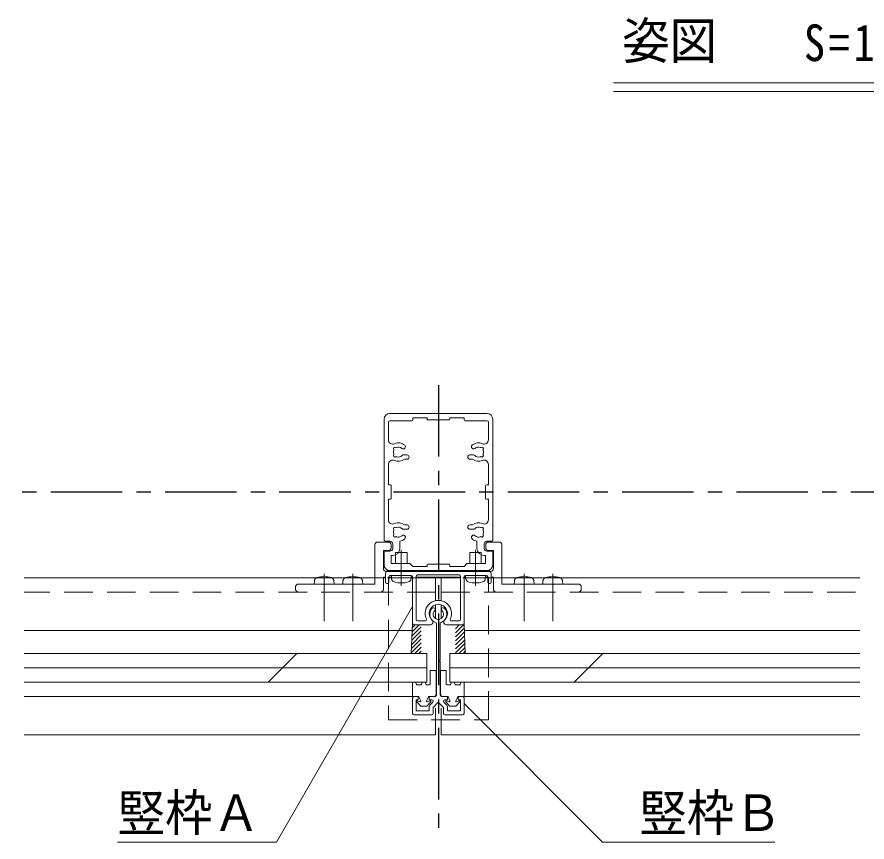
# Model space of a CAD drawing. Units: millimetres at full size, sheet at 1:5, with parts at other scales. Extents: x -1050 to 1050, y -742 to 742.
# Drawn here: x 100.5 to 398, y -217.8 to 71 of the extents above; entities that cross this region are included whole.
import ezdxf
from ezdxf.enums import TextEntityAlignment as Align

# ---------------------------------------------------------------- set-up
doc = ezdxf.new("R2010")
doc.units = ezdxf.units.MM
doc.header["$LTSCALE"] = 5
doc.linetypes.add('CHAIN1', pattern=[8, 5, -1, 1, -1])
doc.linetypes.add('DASHED2', pattern=[3, 2, -1])
doc.layers.add('0-0_通り芯', color=7, linetype='CHAIN1')
for name, color, linetype, lineweight in [('0-4_手摺部材', 92, 'Continuous', 20), ('0-7_ガラス', 6, 'Continuous', 20), ('0-8_その他', 11, 'Continuous', 20), ('0-9_文字', 3, 'Continuous', 20), ('0-A_支柱', 6, 'Continuous', 20)]:
    doc.layers.add(name, color=color, linetype=linetype, lineweight=lineweight)
doc.styles.add('ＭＳ ゴシック', font='')
doc.styles.get('ＭＳ ゴシック').set_extended_font_data('MS Gothic')

msp = doc.modelspace()

# ---------------------------------------------------------------- linework, layer by layer
at = {"layer": '0-0_通り芯'}
for p, q in [((248.02, -57.855), (248.02, -198.11)), ((248.02, -57.855), (248.02, -216.671)), ((977.332, -95.293), (-315, -95.293))]:
    msp.add_line(p, q, dxfattribs=at)
at = {"layer": '0-4_手摺部材'}
for p, q in [((244.52, -67.793), (251.52, -67.793)), ((226.77, -112.793), (230.47, -112.793)), ((269.27, -112.793), (265.57, -112.793)), ((225.77, -125.293), (225.77, -113.793)), ((230.47, -115.793), (228.77, -115.793)), ((228.77, -115.793), (228.77, -122.093)), ((231.47, -113.793), (231.47, -114.793)), ((264.57, -113.793), (264.57, -114.793)), ((265.57, -115.793), (267.27, -115.793)), ((267.27, -115.793), (267.27, -122.093)), ((270.27, -125.293), (270.27, -113.793)), ((233.02, -116.493), (237.02, -116.493)), ((233.02, -120.293), (233.02, -116.493)), ((237.02, -116.493), (237.02, -120.293)), ((259.02, -116.493), (263.02, -116.493)), ((259.02, -120.293), (259.02, -116.493)), ((263.02, -116.493), (263.02, -120.293)), ((229.479, -123.793), (229.479, -126.793)), ((229.77, -123.093), (266.27, -123.093)), ((232.279, -122.793), (230.479, -122.793)), ((231.179, -124.493), (238.479, -124.493)), ((238.52, -124.493), (231.52, -124.493)), ((232.279, -122.793), (232.279, -123.093)), ((232.279, -123.093), (234.779, -123.093)), ((234.979, -123.293), (234.779, -123.093)), ((234.979, -123.293), (235.179, -123.093)), ((235.179, -123.093), (237.679, -123.093)), ((237.679, -122.793), (239.679, -122.793)), ((237.679, -123.093), (237.679, -122.793)), ((239.679, -122.793), (239.679, -123.093)), ((239.679, -123.093), (256.279, -123.093)), ((240.179, -124.793), (240.179, -139.893)), ((240.679, -124.293), (255.279, -124.293)), ((255.779, -124.793), (255.779, -139.893)), ((256.279, -122.793), (256.279, -123.093)), ((258.279, -122.793), (256.279, -122.793)), ((264.779, -124.493), (257.479, -124.493)), ((264.52, -124.493), (257.52, -124.493)), ((258.279, -123.093), (258.279, -122.793)), ((260.779, -123.093), (258.279, -123.093)), ((260.979, -123.293), (260.779, -123.093)), ((260.979, -123.293), (261.179, -123.093)), ((263.679, -123.093), (261.179, -123.093)), ((263.679, -122.793), (263.679, -123.093)), ((263.679, -122.793), (265.479, -122.793)), ((266.479, -123.793), (266.479, -126.793)), ((229.52, -125.293), (103.02, -125.293)), ((228.77, -125.293), (228.77, -125.093)), ((228.77, -125.093), (229.52, -125.093)), ((229.979, -127.293), (230.179, -127.293)), ((230.679, -126.793), (230.679, -124.993)), ((230.72, -125.093), (231.573, -125.093)), ((231.59, -125.293), (230.72, -125.293)), ((239.02, -125.293), (238.45, -125.293)), ((238.468, -125.093), (239.02, -125.093)), ((238.979, -141.293), (238.979, -124.993)), ((240.22, -125.093), (255.82, -125.093)), ((255.82, -125.293), (240.22, -125.293)), ((240.22, -125.293), (247.02, -125.293)), ((247.02, -125.293), (247.02, -133.303)), ((249.02, -133.303), (249.02, -125.293)), ((249.02, -125.293), (255.82, -125.293)), ((256.979, -141.293), (256.979, -124.993)), ((257.02, -125.093), (257.573, -125.093)), ((257.59, -125.293), (257.02, -125.293)), ((265.32, -125.293), (264.45, -125.293)), ((264.468, -125.093), (265.32, -125.093)), ((265.279, -126.793), (265.279, -124.993)), ((265.979, -127.293), (265.779, -127.293)), ((266.52, -125.093), (267.27, -125.093)), ((266.52, -125.293), (395.52, -125.293)), ((267.27, -125.093), (267.27, -125.293)), ((247.02, -134.753), (247.02, -139.57)), ((249.02, -134.753), (249.02, -139.57)), ((239.479, -141.793), (245.109, -141.793)), ((243.332, -140.393), (240.679, -140.393)), ((247.379, -141.398), (247.379, -166.296)), ((248.579, -141.398), (248.579, -153.996)), ((256.479, -141.793), (250.85, -141.793)), ((252.627, -140.393), (255.279, -140.393)), ((238.953, -143.793), (103.02, -143.793)), ((257.006, -143.793), (395.52, -143.793)), ((248.279, -154.296), (248.579, -153.996)), ((248.279, -154.296), (248.579, -154.596)), ((248.579, -154.596), (248.579, -166.296)), ((238.979, -166.796), (103.02, -166.796)), ((238.979, -167.296), (238.979, -172.796)), ((239.479, -166.796), (240.479, -166.796)), ((240.179, -167.996), (240.979, -167.996)), ((240.979, -167.296), (240.979, -167.996)), ((244.779, -167.296), (244.779, -167.996)), ((244.779, -167.996), (245.692, -167.996)), ((245.189, -169.706), (246.046, -168.849)), ((245.279, -166.796), (246.879, -166.796)), ((246.179, -170.696), (247.979, -168.896)), ((249.779, -170.696), (247.979, -168.896)), ((250.679, -166.796), (249.079, -166.796)), ((250.769, -169.706), (249.913, -168.849)), ((251.179, -167.996), (250.266, -167.996)), ((251.179, -167.296), (251.179, -167.996)), ((254.979, -167.296), (254.979, -167.996)), ((255.779, -167.996), (254.979, -167.996)), ((256.479, -166.796), (255.479, -166.796)), ((256.979, -166.796), (395.52, -166.796)), ((256.979, -167.296), (256.979, -172.796)), ((244.779, -170.696), (244.779, -171.896)), ((246.179, -170.696), (246.179, -172.796)), ((247.02, -180.293), (247.02, -170.893)), ((249.02, -180.293), (249.02, -170.893)), ((249.779, -170.696), (249.779, -172.796)), ((251.179, -170.696), (251.179, -171.896)), ((239.479, -173.296), (245.679, -173.296)), ((256.479, -173.296), (250.279, -173.296)), ((247.02, -180.293), (103.02, -180.293)), ((395.52, -180.293), (249.02, -180.293))]:
    msp.add_line(p, q, dxfattribs=at)
at = {"layer": '0-4_手摺部材', "linetype": 'CHAIN1'}
for p, q in [((235.02, -115.493), (235.02, -128.093)), ((261.02, -115.493), (261.02, -128.093)), ((208.02, -123.893), (208.02, -140.493)), ((218.02, -123.893), (218.02, -140.493)), ((278.02, -123.893), (278.02, -140.493)), ((288.02, -123.893), (288.02, -140.493))]:
    msp.add_line(p, q, dxfattribs=at)
at = {"layer": '0-4_手摺部材', "linetype": 'DASHED2'}
for p, q in [((199.02, -127.493), (207.72, -127.493)), ((204.618, -126.374), (204.52, -127.493)), ((208.02, -127.793), (207.72, -127.493)), ((208.02, -127.793), (208.32, -127.493)), ((208.32, -127.493), (217.72, -127.493)), ((211.422, -126.374), (211.52, -127.493)), ((214.618, -126.374), (214.52, -127.493)), ((218.02, -127.793), (217.72, -127.493)), ((218.02, -127.793), (218.32, -127.493)), ((218.32, -127.493), (225.77, -127.493)), ((221.422, -126.374), (221.52, -127.493)), ((225.77, -127.493), (225.77, -125.293)), ((228.77, -129.293), (228.77, -125.293)), ((240.22, -125.293), (229.52, -125.293)), ((266.52, -125.293), (255.82, -125.293)), ((267.27, -125.293), (267.27, -129.293)), ((270.27, -127.493), (270.27, -125.293)), ((277.72, -127.493), (270.27, -127.493)), ((274.618, -126.374), (274.52, -127.493)), ((278.02, -127.793), (277.72, -127.493)), ((278.02, -127.793), (278.32, -127.493)), ((287.72, -127.493), (278.32, -127.493)), ((281.422, -126.374), (281.52, -127.493)), ((284.618, -126.374), (284.52, -127.493)), ((288.02, -127.793), (287.72, -127.493)), ((288.02, -127.793), (288.32, -127.493)), ((297.02, -127.493), (288.32, -127.493)), ((291.422, -126.374), (291.52, -127.493)), ((247.02, -130.293), (103.02, -130.293)), ((198.02, -129.293), (198.02, -128.493)), ((249.02, -130.293), (395.52, -130.293)), ((298.02, -129.293), (298.02, -128.493))]:
    msp.add_line(p, q, dxfattribs=at)
at = {"layer": '0-4_手摺部材'}
for points in [[(231.618, -125.612), (231.538, -124.693), (231.52, -124.493)], [(238.422, -125.612), (238.503, -124.693), (238.52, -124.493)], [(257.618, -125.612), (257.538, -124.693), (257.52, -124.493)], [(264.422, -125.612), (264.503, -124.693), (264.52, -124.493)], [(240.179, -167.996), (240.179, -171.896), (244.779, -171.896)], [(255.779, -167.996), (255.779, -171.896), (251.179, -171.896)]]:
    msp.add_lwpolyline(points, dxfattribs=at)
at = {"layer": '0-4_手摺部材', "linetype": 'DASHED2'}
msp.add_lwpolyline([(230.52, -125.043), (230.52, -175.043), (265.52, -175.043), (265.52, -125.043)], dxfattribs=at)
at = {"layer": '0-4_手摺部材'}
for centre, radius, start, end in [((226.77, -113.793), 1, 90, 180), ((230.47, -113.793), 1, 0, 90), ((265.57, -113.793), 1, 90, 180), ((269.27, -113.793), 1, 0, 90), ((230.47, -114.793), 1, 270, 360), ((265.57, -114.793), 1, 180, 270), ((208.02, -133.893), 9, 74.11915, 105.88085), ((218.02, -133.893), 9, 74.11915, 105.88085), ((229.77, -122.093), 1, 180, 270), ((230.479, -123.793), 1, 90, 180), ((231.179, -124.993), 0.5, 90, 180), ((238.479, -124.993), 0.5, 0, 90), ((240.679, -124.793), 0.5, 90, 180), ((255.279, -124.793), 0.5, 0, 90), ((257.479, -124.993), 0.5, 90, 180), ((264.779, -124.993), 0.5, 0, 90), ((265.479, -123.793), 1, 0, 90), ((266.27, -122.093), 1, 270, 360), ((278.02, -133.893), 9, 74.11915, 105.88085), ((288.02, -133.893), 9, 74.11915, 105.88085), ((205.913, -126.487), 1.3, 105.88085, 113.31036), ((210.127, -126.487), 1.3, 66.68964, 74.11915), ((215.913, -126.487), 1.3, 105.88085, 113.31036), ((220.127, -126.487), 1.3, 66.68964, 74.11915), ((229.979, -126.793), 0.5, 180, 270), ((230.179, -126.793), 0.5, 270, 360), ((232.913, -125.499), 1.3, 185, 254.11915), ((235.02, -118.093), 9, 254.11915, 285.88085), ((237.127, -125.499), 1.3, 285.88085, 355), ((258.913, -125.499), 1.3, 185, 254.11915), ((261.02, -118.093), 9, 254.11915, 285.88085), ((263.127, -125.499), 1.3, 285.88085, 355), ((265.779, -126.793), 0.5, 180, 270), ((265.979, -126.793), 0.5, 270, 360), ((275.913, -126.487), 1.3, 105.88085, 113.31036), ((280.127, -126.487), 1.3, 66.68964, 74.11915), ((285.913, -126.487), 1.3, 105.88085, 113.31036), ((290.127, -126.487), 1.3, 66.68964, 74.11915), ((247.979, -137.793), 4.6, 335.68426, 204.31574), ((247.979, -137.793), 3.2, 313.47607, 226.52393), ((247.979, -138.076), 3, 134.47751, 251.6823), ((246.298, -136.363), 0.6, 314.4775, 134.47751), ((247.979, -138.076), 1.8, 134.4775, 45.52249), ((247.979, -138.076), 3, 288.31769, 45.52249), ((249.661, -136.363), 0.6, 45.52249, 225.52249), ((243.332, -139.893), 0.5, 270, 24.31574), ((252.627, -139.893), 0.5, 155.68426, 270), ((239.479, -141.293), 0.5, 180, 270), ((240.679, -139.893), 0.5, 180, 270), ((245.109, -140.821), 0.972, 270, 46.52393), ((246.879, -141.398), 0.5, 0, 71.6823), ((249.079, -141.398), 0.5, 108.31769, 180), ((250.85, -140.821), 0.972, 133.47607, 270), ((255.279, -139.893), 0.5, 270, 360), ((256.479, -141.293), 0.5, 270, 360), ((246.879, -166.296), 0.5, 270, 360), ((249.079, -166.296), 0.5, 180, 270), ((239.479, -167.296), 0.5, 90, 180), ((240.479, -167.296), 0.5, 0, 90), ((245.279, -167.296), 0.5, 90, 180), ((245.692, -168.496), 0.5, 315, 90), ((250.266, -168.496), 0.5, 90, 225), ((250.679, -167.296), 0.5, 0, 90), ((255.479, -167.296), 0.5, 90, 180), ((256.479, -167.296), 0.5, 0, 90), ((246.179, -170.696), 1.4, 135, 180), ((249.779, -170.696), 1.4, 0, 45), ((239.479, -172.796), 0.5, 180, 270), ((245.679, -172.796), 0.5, 270, 360), ((250.279, -172.796), 0.5, 180, 270), ((256.479, -172.796), 0.5, 270, 360)]:
    msp.add_arc(centre, radius, start, end, dxfattribs=at)
at = {"layer": '0-4_手摺部材', "linetype": 'DASHED2'}
for centre, radius, start, end in [((199.02, -128.493), 1, 90, 180), ((205.913, -126.487), 1.3, 113.31036, 175), ((210.127, -126.487), 1.3, 5, 66.68964), ((215.913, -126.487), 1.3, 113.31036, 175), ((220.127, -126.487), 1.3, 5, 66.68964), ((275.913, -126.487), 1.3, 113.31036, 175), ((280.127, -126.487), 1.3, 5, 66.68964), ((285.913, -126.487), 1.3, 113.31036, 175), ((290.127, -126.487), 1.3, 5, 66.68964), ((297.02, -128.493), 1, 0, 90), ((199.02, -129.293), 1, 180, 270), ((227.77, -129.293), 1, 270, 360), ((268.27, -129.293), 1, 180, 270), ((297.02, -129.293), 1, 270, 360)]:
    msp.add_arc(centre, radius, start, end, dxfattribs=at)
at = {"layer": '0-7_ガラス'}
for p, q in [((243.979, -151.796), (103.02, -151.796)), ((188.436, -161.796), (198.436, -151.796)), ((243.979, -161.796), (243.979, -151.796)), ((251.979, -161.796), (251.979, -151.796)), ((251.979, -151.796), (395.52, -151.796)), ((305.523, -151.796), (295.523, -161.796)), ((243.979, -156.796), (103.02, -156.796)), ((395.52, -156.796), (251.979, -156.796)), ((243.979, -161.796), (103.02, -161.796)), ((395.52, -161.796), (251.979, -161.796))]:
    msp.add_line(p, q, dxfattribs=at)
at = {"layer": '0-8_その他'}
for p, q in [((238.979, -141.293), (238.523, -151.796)), ((238.79, -145.654), (241.979, -142.465)), ((238.854, -144.176), (241.237, -141.793)), ((238.918, -142.697), (239.823, -141.793)), ((253.979, -144.55), (256.99, -141.54)), ((253.979, -143.136), (255.323, -141.793)), ((256.979, -141.293), (257.436, -151.796)), ((238.661, -148.611), (241.979, -145.293)), ((238.726, -147.133), (241.979, -143.879)), ((253.979, -145.965), (257.049, -142.895)), ((253.979, -147.379), (257.108, -144.25)), ((253.979, -148.793), (257.167, -145.605)), ((238.533, -151.568), (241.979, -148.121)), ((238.597, -150.09), (241.979, -146.707)), ((253.979, -150.207), (257.226, -146.961)), ((253.979, -151.621), (257.285, -148.316)), ((239.719, -151.796), (241.979, -149.536)), ((241.134, -151.796), (241.979, -150.95)), ((255.219, -151.796), (257.344, -149.671)), ((256.634, -151.796), (257.403, -151.027)), ((247.179, -157.796), (245.179, -157.796)), ((245.179, -157.796), (245.179, -162.496)), ((247.179, -157.796), (247.179, -166.296)), ((248.779, -157.796), (250.779, -157.796)), ((248.779, -157.796), (248.779, -166.296)), ((250.779, -157.796), (250.779, -162.496)), ((238.979, -161.796), (238.979, -166.796)), ((239.979, -161.796), (238.979, -161.796)), ((240.304, -162.607), (239.979, -161.796)), ((241.776, -162.796), (240.583, -162.796)), ((242.379, -161.796), (242.055, -162.607)), ((243.379, -161.796), (242.379, -161.796)), ((243.704, -162.607), (243.379, -161.796)), ((244.879, -162.796), (243.983, -162.796)), ((251.079, -162.796), (251.976, -162.796)), ((252.255, -162.607), (252.579, -161.796)), ((252.579, -161.796), (253.579, -161.796)), ((253.579, -161.796), (253.904, -162.607)), ((254.183, -162.796), (255.376, -162.796)), ((255.655, -162.607), (255.979, -161.796)), ((255.979, -161.796), (256.979, -161.796)), ((256.979, -161.796), (256.979, -166.796)), ((241, -166.796), (238.979, -166.796)), ((241.82, -170.231), (240.433, -168.731)), ((240.635, -168.403), (241.624, -168.688)), ((241.183, -166.913), (241.862, -168.413)), ((244.576, -166.913), (243.897, -168.413)), ((243.939, -170.231), (245.326, -168.731)), ((245.124, -168.403), (244.135, -168.688)), ((246.679, -166.796), (244.758, -166.796)), ((249.279, -166.796), (251.2, -166.796)), ((252.02, -170.231), (250.633, -168.731)), ((250.835, -168.403), (251.824, -168.688)), ((251.383, -166.913), (252.062, -168.413)), ((254.776, -166.913), (254.097, -168.413)), ((254.139, -170.231), (255.526, -168.731)), ((255.324, -168.403), (254.335, -168.688)), ((254.958, -166.796), (256.979, -166.796)), ((241.967, -170.296), (243.792, -170.296)), ((253.992, -170.296), (252.167, -170.296))]:
    msp.add_line(p, q, dxfattribs=at)
for centre, radius, start, end in [((240.583, -162.496), 0.3, 201.80141, 270), ((241.776, -162.496), 0.3, 270, 338.19859), ((243.983, -162.496), 0.3, 201.80141, 270), ((244.879, -162.496), 0.3, 270, 360), ((251.079, -162.496), 0.3, 180, 270), ((251.976, -162.496), 0.3, 270, 338.19859), ((254.183, -162.496), 0.3, 201.80141, 270), ((255.376, -162.496), 0.3, 270, 338.19859), ((246.679, -166.296), 0.5, 270, 360), ((249.279, -166.296), 0.5, 180, 270), ((240.579, -168.596), 0.2, 73.96257, 222.76769), ((241, -166.996), 0.2, 24.35477, 90), ((241.679, -168.496), 0.2, 253.96257, 24.35477), ((244.079, -168.496), 0.2, 155.64523, 286.03743), ((244.758, -166.996), 0.2, 90, 155.64523), ((245.179, -168.596), 0.2, 317.23231, 106.03743), ((250.779, -168.596), 0.2, 73.96257, 222.76769), ((251.2, -166.996), 0.2, 24.35477, 90), ((251.879, -168.496), 0.2, 253.96257, 24.35477), ((254.279, -168.496), 0.2, 155.64523, 286.03743), ((254.958, -166.996), 0.2, 90, 155.64523), ((255.379, -168.596), 0.2, 317.23231, 106.03743), ((241.967, -170.096), 0.2, 222.76769, 270), ((243.792, -170.096), 0.2, 270, 317.23231), ((252.167, -170.096), 0.2, 222.76769, 270), ((253.992, -170.096), 0.2, 270, 317.23231)]:
    msp.add_arc(centre, radius, start, end, dxfattribs=at)
at = {"layer": '0-9_文字'}
for p, q in [((429.008, 48), (309.255, 48)), ((429.008, 45), (309.255, 45))]:
    msp.add_line(p, q, dxfattribs=at)
for points in [[(238.979, -135.294), (191.349, -217.793), (135.708, -217.793)], [(256.979, -169.316), (305.457, -217.793), (365.811, -217.793)]]:
    msp.add_lwpolyline(points, dxfattribs=at)
at = {"layer": '0-A_支柱'}
for p, q in [((265.02, -67.793), (231.02, -67.793)), ((229.02, -69.793), (229.02, -112.193)), ((230.52, -76.985), (230.52, -70.793)), ((238.72, -70.293), (231.02, -70.293)), ((244.02, -69.293), (244.02, -69.743)), ((244.32, -70.043), (251.72, -70.043)), ((252.02, -69.293), (252.02, -69.743)), ((252.02, -69.293), (257.02, -69.293)), ((257.02, -69.993), (257.02, -69.293)), ((257.32, -70.293), (265.02, -70.293)), ((265.52, -76.985), (265.52, -70.793)), ((267.02, -112.193), (267.02, -69.793)), ((235.697, -82.293), (237.02, -82.293)), ((260.343, -82.293), (259.02, -82.293)), ((230.52, -92.793), (230.52, -85.601)), ((236.097, -83.793), (237.02, -83.793)), ((259.943, -83.793), (259.02, -83.793)), ((265.52, -92.793), (265.52, -85.601)), ((230.52, -92.793), (231.22, -92.793)), ((231.52, -93.093), (231.52, -97.493)), ((264.52, -93.093), (264.52, -97.493)), ((265.52, -92.793), (264.82, -92.793)), ((230.52, -97.793), (231.22, -97.793)), ((230.52, -104.985), (230.52, -97.793)), ((265.52, -97.793), (264.82, -97.793)), ((265.52, -104.985), (265.52, -97.793)), ((236.097, -106.793), (237.02, -106.793)), ((259.943, -106.793), (259.02, -106.793)), ((235.697, -108.293), (237.02, -108.293)), ((260.343, -108.293), (259.02, -108.293)), ((231.02, -112.493), (229.32, -112.493)), ((234.52, -114.993), (234.52, -112.504)), ((261.52, -114.993), (261.52, -112.504)), ((265.02, -112.493), (266.72, -112.493)), ((229.32, -115.993), (231.02, -115.993)), ((232.02, -114.993), (232.02, -113.493)), ((264.02, -114.993), (264.02, -113.493)), ((266.72, -115.993), (265.02, -115.993)), ((229.02, -116.293), (229.02, -120.793)), ((231.52, -117.493), (232.02, -117.493)), ((231.52, -120.293), (231.52, -117.493)), ((264.52, -117.493), (264.02, -117.493)), ((264.52, -120.293), (264.52, -117.493)), ((267.02, -120.793), (267.02, -116.293)), ((231.52, -120.293), (238.02, -120.293)), ((239.02, -121.293), (238.02, -120.293)), ((239.02, -121.293), (244.02, -121.293)), ((244.02, -121.293), (244.02, -120.843)), ((244.32, -120.543), (251.72, -120.543)), ((252.02, -121.293), (252.02, -120.843)), ((252.02, -121.293), (257.02, -121.293)), ((257.02, -121.293), (258.02, -120.293)), ((264.52, -120.293), (258.02, -120.293)), ((231.02, -122.793), (265.02, -122.793))]:
    msp.add_line(p, q, dxfattribs=at)
msp.add_lwpolyline([(239.02, -69.993), (239.02, -69.293), (244.02, -69.293)], dxfattribs=at)
for centre, radius, start, end in [((231.02, -69.793), 2, 90, 180), ((265.02, -69.793), 2, 0, 90), ((231.02, -70.793), 0.5, 90, 180), ((238.72, -69.993), 0.3, 270, 360), ((244.32, -69.743), 0.3, 180, 270), ((251.72, -69.743), 0.3, 270, 360), ((257.32, -69.993), 0.3, 180, 270), ((265.02, -70.793), 0.5, 0, 90), ((232.02, -76.985), 1.5, 180, 294.90106), ((264.02, -76.985), 1.5, 245.09894, 360), ((232.783, -80.055), 0.5, 55.28656, 214.71344), ((234.02, -81.293), 3.25, 47.4576, 114.90106), ((233.238, -79.398), 0.3, 235.28656, 292.4201), ((234.02, -81.293), 1.75, 47.4576, 112.4201), ((235.71, -79.451), 0.75, 227.4576, 47.4576), ((260.33, -79.451), 0.75, 132.5424, 312.5424), ((262.02, -81.293), 3.25, 65.09894, 132.5424), ((262.02, -81.293), 1.75, 67.5799, 132.5424), ((262.802, -79.398), 0.3, 247.5799, 304.71344), ((263.257, -80.055), 0.5, 325.28656, 124.71344), ((234.02, -81.293), 1.75, 157.5799, 202.4201), ((232.783, -82.53), 0.5, 145.28656, 304.71344), ((232.125, -80.511), 0.3, 337.5799, 34.71344), ((232.125, -82.075), 0.3, 325.28656, 22.4201), ((233.238, -83.188), 0.3, 67.5799, 124.71344), ((234.02, -81.293), 1.75, 247.5799, 318.18969), ((235.697, -82.793), 0.5, 90, 138.18969), ((237.02, -83.043), 0.75, 270, 90), ((259.02, -83.043), 0.75, 90, 270), ((260.343, -82.793), 0.5, 41.81031, 90), ((262.02, -81.293), 1.75, 221.81031, 292.4201), ((262.802, -83.188), 0.3, 55.28656, 112.4201), ((263.257, -82.53), 0.5, 235.28656, 34.71344), ((263.915, -80.511), 0.3, 145.28656, 202.4201), ((263.915, -82.075), 0.3, 157.5799, 214.71344), ((262.02, -81.293), 1.75, 337.5799, 22.4201), ((232.02, -85.601), 1.5, 65.09894, 180), ((234.02, -81.293), 3.25, 245.09894, 309.71514), ((262.02, -81.293), 3.25, 230.28486, 294.90106), ((264.02, -85.601), 1.5, 0, 114.90106), ((231.22, -93.093), 0.3, 0, 90), ((264.82, -93.093), 0.3, 90, 180), ((231.22, -97.493), 0.3, 270, 360), ((264.82, -97.493), 0.3, 180, 270), ((232.02, -104.985), 1.5, 180, 294.90106), ((234.02, -109.293), 3.25, 50.28486, 114.90106), ((237.02, -107.543), 0.75, 270, 90), ((259.02, -107.543), 0.75, 90, 270), ((262.02, -109.293), 3.25, 65.09894, 129.71514), ((264.02, -104.985), 1.5, 245.09894, 360), ((234.02, -109.293), 1.75, 157.5799, 202.4201), ((232.783, -108.055), 0.5, 55.28656, 214.71344), ((232.125, -108.511), 0.3, 337.5799, 34.71344), ((232.125, -110.075), 0.3, 325.28656, 22.4201), ((233.238, -107.398), 0.3, 235.28656, 292.4201), ((234.02, -109.293), 1.75, 41.81031, 112.4201), ((235.697, -107.793), 0.5, 221.81031, 270), ((260.343, -107.793), 0.5, 270, 318.18969), ((262.02, -109.293), 1.75, 67.5799, 138.18969), ((262.802, -107.398), 0.3, 247.5799, 304.71344), ((263.257, -108.055), 0.5, 325.28656, 124.71344), ((263.915, -108.511), 0.3, 145.28656, 202.4201), ((263.915, -110.075), 0.3, 157.5799, 214.71344), ((262.02, -109.293), 1.75, 337.5799, 22.4201), ((229.32, -112.193), 0.3, 180, 270), ((231.02, -113.493), 1, 0, 90), ((232.783, -110.53), 0.5, 145.28656, 304.71344), ((233.238, -111.188), 0.3, 67.5799, 124.71344), ((234.02, -109.293), 1.75, 247.5799, 312.5424), ((234.02, -109.293), 3.25, 278.84988, 312.5424), ((235.71, -111.135), 0.75, 312.5424, 132.5424), ((260.33, -111.135), 0.75, 47.4576, 227.4576), ((262.02, -109.293), 3.25, 227.4576, 261.15012), ((262.02, -109.293), 1.75, 227.4576, 292.4201), ((262.802, -111.188), 0.3, 55.28656, 112.4201), ((263.257, -110.53), 0.5, 235.28656, 34.71344), ((265.02, -113.493), 1, 90, 180), ((266.72, -112.193), 0.3, 270, 360), ((229.32, -116.293), 0.3, 90, 180), ((231.02, -114.993), 1, 270, 360), ((232.02, -114.993), 2.5, 270, 360), ((264.02, -114.993), 2.5, 180, 270), ((265.02, -114.993), 1, 180, 270), ((266.72, -116.293), 0.3, 0, 90), ((231.02, -120.793), 2, 180, 270), ((244.32, -120.843), 0.3, 90, 180), ((251.72, -120.843), 0.3, 0, 90), ((265.02, -120.793), 2, 270, 360)]:
    msp.add_arc(centre, radius, start, end, dxfattribs=at)

# ---------------------------------------------------------------- texts
at = {"layer": '0-9_文字', "style": 'ＭＳ ゴシック', "width": 0.95}
for s, p in [('姿図', (312.321, 52.481)), ('竪枠Ａ', (135.708, -217.793)), ('竪枠Ｂ', (318.311, -217.793))]:
    msp.add_text(s, height=12.83, dxfattribs=at).set_placement(p, align=Align.BOTTOM_LEFT)
at = {"layer": '0-9_文字', "insert": (375.914, 52.481), "char_height": 12.83, "attachment_point": 7, "style": 'ＭＳ ゴシック'}
msp.add_mtext('\\T1.17;\\W0.85;S=1/20', dxfattribs=at)

doc.saveas('drawing.dxf')
